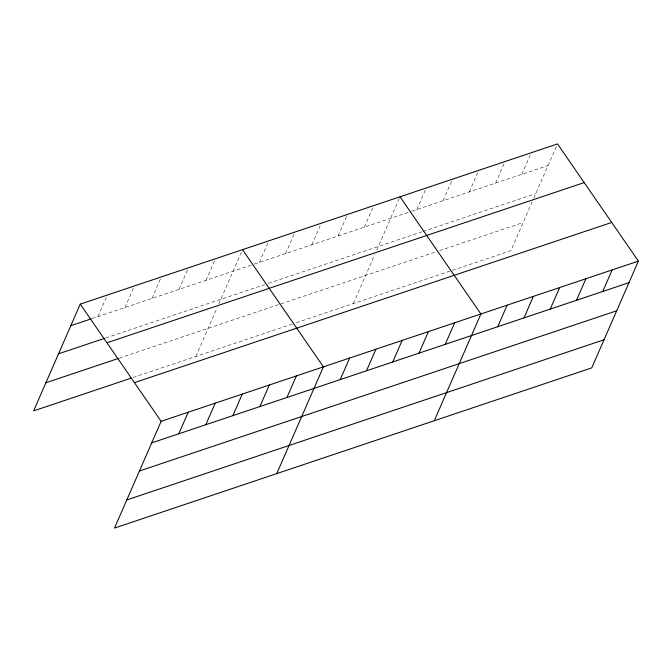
<?xml version="1.0" encoding="UTF-8"?>
<svg xmlns="http://www.w3.org/2000/svg" width="672" height="672" viewBox="0 0 672 672"><rect width="100%" height="100%" fill="white"/><g stroke="black" fill="none" stroke-linecap="round" stroke-linejoin="round"><path stroke-width="0.5" stroke-dasharray="3.36 2.52" d="M97.868 316.604L107.285 295.05M124.916 307.524L134.333 285.97M151.956 298.452L161.372 276.889M179.004 289.372L188.42 267.817M206.044 280.291L215.468 258.737M195.871 356.42L217.249 307.482M218.828 303.862L242.508 249.656M259.342 262.399L268.758 240.845M285.592 253.596L295.008 232.033M311.842 244.784L321.258 223.222M338.092 235.973L347.508 214.41M364.342 227.161L373.758 205.598M353.363 303.551L374.741 254.612M376.723 250.085L400.008 196.787M416.833 209.538L426.258 187.975M443.083 200.726L452.508 179.172M469.333 191.915L478.75 170.36M495.583 183.103L505 161.549M521.833 174.292L531.25 152.737M532.241 201.743L510.863 250.681L293.084 323.786M533.82 198.122L557.5 143.926M92.072 318.553L253.512 264.365M254.478 264.037L411.004 211.495M411.978 211.168L548.083 165.48M105.865 337.915L264.558 284.642M268.447 283.34L422.05 231.781M423.024 231.454L535.802 193.595M119.288 358.126L435.649 251.933M439.538 250.631L523.144 222.566M133.09 377.488L292.118 324.106"/><path stroke-width="1.01" d="M638.4 261.114L161.137 421.319L114.5 528.074L591.755 367.87L638.4 261.114L557.5 143.926L80.245 304.13L33.6 410.886L131.158 378.143M178.769 433.793L188.185 412.238M205.808 424.721L215.233 403.158M232.856 415.64L242.273 394.086M259.904 406.56L269.321 385.006M286.944 397.48L296.36 375.925M276.763 473.609L323.408 366.845L242.508 249.656M340.242 379.596L349.658 358.033M366.492 370.784L375.908 349.222M392.742 361.973L402.158 340.418M418.992 353.161L428.408 331.607M445.234 344.35L454.658 322.795M434.263 420.739L480.908 313.984L400.008 196.787M497.734 326.726L507.15 305.172M523.984 317.915L533.4 296.36M550.234 309.103L559.65 287.549M576.484 300.292L585.9 278.737M602.734 291.48L612.15 269.926M70.82 325.685L91.106 318.872M58.54 353.8L104.899 338.234M106.94 342.796L584.195 182.599M45.881 382.771L118.322 358.453M134.442 382.645L611.705 222.44M151.721 442.873L628.984 282.668M139.44 470.988L616.694 310.783M126.781 499.96L604.044 339.755M80.245 304.13L161.137 421.319"/></g></svg>
